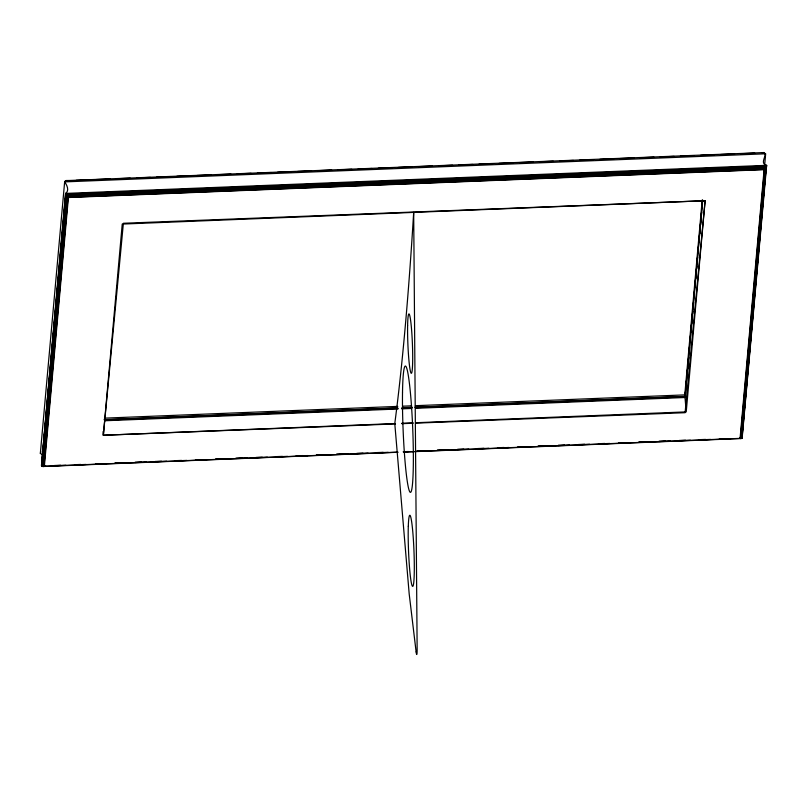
<?xml version="1.0" encoding="UTF-8"?>
<svg xmlns="http://www.w3.org/2000/svg" width="807" height="807" viewBox="0 0 807 807"><rect width="100%" height="100%" fill="white"/><g stroke="black" fill="none" stroke-linecap="round" stroke-linejoin="round"><path stroke-width="1.21" d="M415.595 408.302L685.002 397.498L702.584 200.61M742.359 436.839L741.804 438.312L740.069 438.433L764.108 169.652L766.025 167.574L766.65 165.334C758.721 163.508 768.456 154.117 763.795 152.553L65.478 180.647L64.641 181.888L40.35 453.393L42.64 454.977M766.62 166.03L65.76 194.114L68.403 197.523L44.355 466.315L42.872 466.517L41.48 465.538L65.619 193.428C69.674 190.704 66.92 184.914 64.641 181.888L765.672 153.794L764.663 165.062M41.611 465.79L65.881 194.487L766.529 166.403M41.793 466.012L66.053 194.86L766.408 166.797M42.559 466.456L66.749 195.97L765.782 167.957L741.583 438.443M43.215 466.527L67.364 196.656L765.187 168.693L741.048 438.564M43.578 466.507L67.697 196.979L764.844 169.036L740.735 438.564M43.961 466.426L68.04 197.261L764.491 169.359L740.412 438.524M395.48 423.917L103.346 435.245L122.24 224.074L705.116 200.721L686.222 411.893L415.565 422.737M685.92 408.292L684.78 394.895L702.221 199.965M685.002 397.498L702.665 200.075M415.544 407.666L685.032 396.873L685.587 392.626M686.142 386.361L686.374 383.86M686.928 377.595L687.15 375.094M687.715 368.839L687.937 366.338M688.492 360.073L688.724 357.572M689.39 350.056L689.612 347.555M690.177 341.3L690.399 338.799M690.963 332.534L691.185 330.033M691.74 323.768L691.972 321.267M692.638 313.762L692.86 311.26M693.425 304.996L693.647 302.494M694.212 296.23L694.434 293.728M694.988 287.474L695.22 284.972M695.775 278.708L695.997 276.206M696.673 268.691L696.895 266.189M697.46 259.935L697.682 257.433M698.237 251.169L698.458 248.667M699.023 242.403L699.245 239.901M699.81 233.647L700.032 231.145M700.587 224.881L700.93 221.128M701.485 214.864L701.707 212.362M702.272 206.108L702.494 203.606M395.42 423.544L103.346 435.245L123.38 223.267L705.116 200.721L685.093 412.7L415.625 423.14M40.35 453.393L40.824 451.88M762.282 152.856L763.795 152.553M69.826 180.607L66.003 180.516M76.12 180.354L89.97 179.8M96.265 179.547L110.115 178.993M116.41 178.74L130.26 178.186M136.554 177.933L150.405 177.379M156.699 177.126L170.549 176.562M176.844 176.309L190.694 175.755M196.989 175.502L210.839 174.948M217.133 174.695L230.984 174.141M237.278 173.888L251.118 173.334M257.413 173.081L271.263 172.527M277.558 172.274L291.408 171.72M297.702 171.467L311.552 170.913M317.847 170.66L331.697 170.106M337.992 169.853L351.842 169.299M358.137 169.046L371.987 168.492M378.281 168.239L392.131 167.685M398.426 167.432L412.276 166.878M418.571 166.625L432.421 166.071M438.715 165.818L452.566 165.264M458.86 165.011L472.71 164.457M479.005 164.204L492.855 163.65M499.15 163.397L513 162.843M519.294 162.59L533.134 162.036M539.429 161.783L553.279 161.229M559.574 160.976L573.424 160.422M579.719 160.169L593.569 159.615M599.863 159.362L613.713 158.808M620.008 158.555L633.858 158.001M640.153 157.748L654.003 157.194M660.297 156.941L674.148 156.387M680.442 156.134L694.292 155.58M700.587 155.327L714.437 154.773M720.732 154.52L734.582 153.966M740.876 153.713L754.727 153.159M68.403 197.523L764.108 169.652M104.416 418.147L397.75 406.395M402.784 406.193L411.6 405.84M415.373 405.689L684.78 394.895M104.143 419.66L397.205 407.918M402.239 407.717L412.306 407.313M414.818 407.212L685.254 396.378M104.345 419.882L397.881 408.11M402.915 407.908L411.741 407.555M415.514 407.404L685.113 396.6M104.496 420.134L397.912 408.372M401.684 408.221L411.762 407.817M104.638 420.76L397.972 409.008M401.745 408.856L411.822 408.453M401.715 423.292L413.043 422.838M54.392 465.508L60.686 465.256M75.808 464.65L80.841 464.449M95.962 463.843L100.996 463.642M114.856 463.087L121.151 462.835M135.011 462.28L141.306 462.028M155.156 461.473L161.461 461.221M175.311 460.666L181.615 460.414M195.465 459.859L201.77 459.607M215.62 459.052L221.925 458.8M235.775 458.245L242.08 457.993M255.93 457.438L262.225 457.186M276.085 456.631L282.379 456.379M296.24 455.824L302.534 455.572M316.394 455.017L322.689 454.765M336.549 454.2L342.844 453.948M356.704 453.393L362.999 453.141M376.859 452.586L383.154 452.334M417.158 450.972L423.463 450.72M437.313 450.165L443.618 449.913M457.468 449.358L463.773 449.106M477.623 448.551L483.928 448.299M497.778 447.744L504.072 447.492M517.933 446.937L524.227 446.685M538.087 446.13L544.382 445.878M558.242 445.323L564.537 445.071M578.397 444.516L584.692 444.264M598.552 443.709L604.846 443.457M618.707 442.902L625.001 442.65M638.862 442.095L645.156 441.843M659.006 441.278L665.311 441.026M679.161 440.471L685.466 440.219M699.316 439.664L705.621 439.412M719.471 438.857L725.775 438.605M739.626 438.05L742.147 437.949L766.65 165.334L65.619 193.428L41.48 465.538M45.787 466.053L42.014 466.204L66.255 195.233L766.236 167.18L741.996 438.151L739.474 438.251M54.604 465.7L65.932 465.246M74.748 464.893L86.077 464.439M96.144 464.035L106.221 463.632M115.038 463.279L126.366 462.825M135.173 462.472L146.511 462.018M155.317 461.665L166.645 461.211M175.462 460.858L186.79 460.404M195.607 460.051L206.935 459.597M215.751 459.244L227.08 458.79M235.896 458.437L247.224 457.983M256.041 457.63L267.369 457.176M276.176 456.823L287.514 456.369M296.32 456.016L307.649 455.562M316.465 455.209L327.793 454.755M336.61 454.391L347.938 453.938M356.755 453.584L368.083 453.13M376.899 452.777L388.228 452.323M403.339 451.718L408.372 451.517M417.179 451.163L428.517 450.71M437.323 450.356L448.652 449.903M457.468 449.549L468.796 449.096M477.613 448.742L488.941 448.288M497.758 447.935L509.086 447.482M517.902 447.128L529.231 446.675M538.047 446.321L549.375 445.868M558.182 445.514L569.52 445.06M578.326 444.707L589.655 444.253M598.471 443.9L609.799 443.447M618.616 443.093L629.944 442.64M638.761 442.286L650.089 441.833M658.905 441.479L670.234 441.026M679.05 440.672L690.378 440.219M699.185 439.865L710.523 439.412M719.33 439.058L730.658 438.605M397.871 452.152L42.267 466.345L66.487 195.607L766.025 167.574L741.804 438.312L415.484 451.446M403.359 451.88L414.112 451.567M397.851 452.253L42.872 466.517L67.042 196.323L765.5 168.33L741.33 438.524L403.47 452.091M401.775 423.675L413.103 423.241M103.044 431.654L103.346 435.245M416.13 651.915L409.199 594.053L394.784 423.564A1821.873 139.137 87.7 0 0 413.678 212.392L417.138 648.818A9.17 0.696 87.7 0 1 416.13 651.915M402.511 392.626A63.249 4.832 87.7 0 0 409.966 492.078A63.249 4.832 87.7 0 0 411.247 402.754A63.249 4.832 87.7 0 0 402.511 392.626M407.616 325.564A29.647 2.26 87.7 0 0 411.005 373.026A29.647 2.26 87.7 0 0 411.782 332.393A29.647 2.26 87.7 0 0 407.616 325.564M408.302 526.275A35.579 2.714 87.7 0 0 411.984 585.368A35.579 2.714 87.7 0 0 413.456 540.851A35.579 2.714 87.7 0 0 408.302 526.275"/></g></svg>
